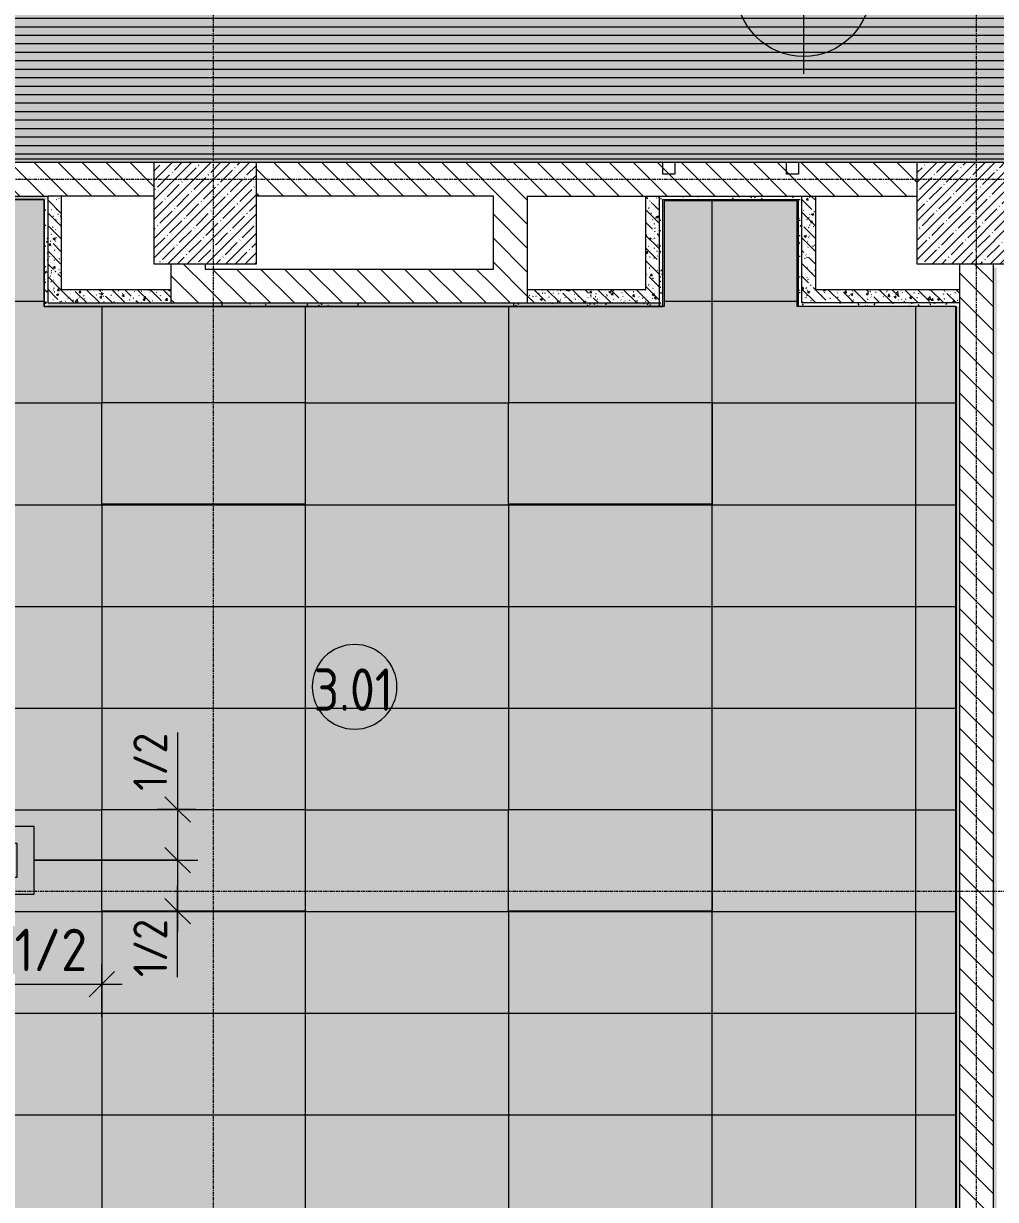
# Model space of a CAD drawing. Header units: millimetres. Extents: x -3902 to 188078, y -8553 to 29000.
# Drawn here: x 6888 to 12622, y 1781 to 8719 of the extents above; entities that cross this region are included whole.
import ezdxf

# ---------------------------------------------------------------- set-up
doc = ezdxf.new("R2010")
doc.units = ezdxf.units.MM
doc.linetypes.add('Осевая', pattern=[31.75, 6.35, -4.7625, 15.875, -4.7625])
for name, color, linetype, lineweight in [('A-ANNO-DIMS', 7, 'Continuous', 9), ('A-ANNO-DIMS-100', 7, 'Continuous', 9), ('A-AREA-IDEN', 7, 'Continuous', 9), ('A-CLNG-PATT', 7, 'Continuous', 9), ('A-GLAZ', 7, 'Continuous', 9), ('A-GLAZ-1', 7, 'Continuous', 13), ('A-WALL', 7, 'Continuous', 9), ('I-WALL', 7, 'Continuous', 9), ('Q-SPCQ', 7, 'Continuous', 9), ('S-COLS', 7, 'Continuous', 9), ('Оси-2', 7, 'Осевая', 9)]:
    doc.layers.add(name, color=color, linetype=linetype, lineweight=lineweight)
for name, color, linetype, lineweight, true_color in [('A-ANNO-NOTE', 1, 'Continuous', 9, 0xff0000), ('A-CLNG-1', 7, 'Continuous', 9, 0xeaeaea), ('A-WALL-1', 7, 'Continuous', 9, 0x3c3c3c), ('A-WALL-FNSH-1', 7, 'Continuous', 9, 0x3c3c3c), ('I-WALL-1', 7, 'Continuous', 9, 0x535353), ('Q-SPCQ-2', 1, 'Continuous', 9, 0xff0000), ('S-COLS-1', 9, 'Continuous', 9, 0x808080), ('S-COLS-2', 7, 'Continuous', 9, 0x3c3c3c)]:
    doc.layers.add(name, color=color, linetype=linetype, lineweight=lineweight, true_color=true_color)
doc.layers.add('A-CLNG-PATT-1', color=7, linetype='Continuous', lineweight=9, transparency=1)
doc.styles.add('GOST Common_1', font='GOST_Common.ttf', dxfattribs={"width": 0.9, "height": 250})
doc.styles.add('ISOCPEUR', font='isocpeur.ttf', dxfattribs={"width": 0.9, "height": 250})
doc.styles.add('ISOCPEUR_1', font='isocpeur.ttf', dxfattribs={"width": 0.9, "height": 200})
doc.dimstyles.new('ISO-2_0_0_9К_Средний_округл2', dxfattribs={"dimscale": 304.8, "dimtxt": 199.196235, "dimasz": 0.492126, "dimexe": 0.393701, "dimexo": 0, "dimgap": 0, "dimtad": 1, "dimdec": 0, "dimrnd": 10, "dimzin": 0, "dimdsep": 46, "dimtxsty": 'ISOCPEUR_1', "dimblk1": 'OBLIQUE', "dimblk2": 'OBLIQUE', "dimsah": 1, "dimcen": 0.09, "dimdle": 0.393701, "dimazin": 0, "dimtfac": 1, "dimtdec": 4, "dimtix": 1, "dimtmove": 1, "dimatfit": 3, "dimfxl": 1, "dimtvp": 1, "dimtolj": 1, "dimtzin": 0, "dimarcsym": 2})
doc.dimstyles.new('ISO-2_5_0_9К_БОЛЬШОЙ', dxfattribs={"dimscale": 304.8, "dimtxt": 248.995294, "dimasz": 0.492126, "dimexe": 0.393701, "dimexo": 0.984252, "dimgap": 0, "dimtad": 1, "dimdec": 0, "dimrnd": 10, "dimzin": 0, "dimdsep": 46, "dimtxsty": 'ISOCPEUR', "dimblk1": 'OBLIQUE', "dimblk2": 'OBLIQUE', "dimsah": 1, "dimcen": 0.09, "dimdle": 0.393701, "dimazin": 0, "dimtfac": 1, "dimtdec": 4, "dimtix": 1, "dimtmove": 0, "dimatfit": 3, "dimfxl": 1, "dimtvp": 1, "dimtolj": 1, "dimtzin": 0, "dimarcsym": 2})
pattern_1 = [(135, (0, 0), (-70.7107, -70.7107), [])]
pattern_2 = [(135, (0, 0), (-75.43415, -75.43415), [106.68, -17.78, 3.556, -17.78]), (135, (0, 75.39), (-75.43415, -75.43415), []), (50, (0, 0), (127.5292, -11.1576), [13.335, -146.685]), (355, (0, 0), (-24.6697, 133.74), [10.668, -117.348]), (100.451, (10.63, -0.93), (102.8597, 122.5818), [11.333, -124.663]), (46.184, (0, 35.56), (189.7552, -29.4304), [20.002, -220.027]), (96.636, (15.81, 33.1), (166.1822, 173.1996), [17, -186.995]), (351.184, (0, 35.56), (166.184, 173.1976), [16.002, -176.022]), (21, (17.78, 26.67), (106.1303, -71.586), [13.335, -146.685]), (326, (17.78, 26.67), (43.2619, 128.9318), [10.668, -117.348]), (71.451, (26.62, 20.7), (149.392, 57.3451), [11.333, -124.663]), (37.5, (0, 0), (2.16223, 59.18836), [3.353, -112.573, 3.353, -115.773, -117.792]), (37.5, (0, 0), (2.16223, 59.18836), [-235.052, 3.353, -114.44]), (7.5, (0, 0), (46.77386, 70.12615), [3.353, -64.567, 3.353, -109.906, -44.894]), (7.5, (0, 0), (46.77386, 70.12615), [-181.178, 3.353, -41.542]), (327.5, (-39.65, 0), (94.91367, -4.0101), [3.353, -41.097, 3.353, -135.331, -184.023]), (327.5, (-39.65, 0), (94.91367, -4.0101), [-183.134, 3.353, -180.67]), (317.5, (-57.43, 0), (103.69057, 17.7988), [3.353, -54.432, 3.353, -88.748, -130.683]), (317.5, (-57.43, 0), (103.69057, 17.7988), [-149.885, 3.353, -127.33])]
pattern_3 = [(0, (0, 0), (121.92, 30.48), [10.058, -81.382, 10.058, -81.382, -487.68]), (0, (0, 0), (121.92, 30.48), [-182.88, 10.058, -172.822, 10.058, -81.382, -213.36]), (0, (0, 0), (121.92, 30.48), [-457.2, 10.058, -50.902, 10.058, -142.342]), (120, (45.72, 15.24), (-87.356454, 90.345817), [10.058, -81.382, 10.058, -81.382, -487.68]), (120, (45.72, 15.24), (-87.356454, 90.345817), [-182.88, 10.058, -172.822, 10.058, -81.382, -213.36]), (120, (45.72, 15.24), (-87.356454, 90.345817), [-457.2, 10.058, -50.902, 10.058, -142.342]), (240, (60.96, 76.2), (-34.563546, -120.825817), [10.058, -81.382, 10.058, -81.382, -487.68]), (240, (60.96, 76.2), (-34.563546, -120.825817), [-182.88, 10.058, -172.822, 10.058, -81.382, -213.36]), (240, (60.96, 76.2), (-34.563546, -120.825817), [-457.2, 10.058, -50.902, 10.058, -142.342])]

# ---------------------------------------------------------------- blocks, each defined once
blk = doc.blocks.new('BSC_Колонна _Прямоугольная - 600х600-V18-Сводный план потолка 3 этажа в осях 1-12')
at = {"layer": 'S-COLS-1'}
h = blk.add_hatch(dxfattribs=at)
h.set_pattern_fill('FP_25', color=256, style=0, pattern_type=2)
h.set_pattern_definition([(45, (-7960, -7600), (-57.0246, 57.0246), []), (45, (-7902.975, -7600), (-57.0246, 57.0246), [100.806, -20.161, 3.353, -16.808])])
h.paths.add_polyline_path([(-300, -300), (300, -300), (300, 300), (-300, 300)])
at = {"layer": 'S-COLS-2'}
for p, q in [((-300, 300), (300, 300)), ((-300, -300), (-300, 300)), ((300, 300), (300, -300)), ((300, -300), (-300, -300))]:
    blk.add_line(p, q, dxfattribs=at)
blk = doc.blocks.new('BSC_Колонна _Прямоугольная - 600х600-20441433-Сводный план потолка 3 этажа в осях 1-12')
at = {"layer": 'S-COLS-1'}
h = blk.add_hatch(dxfattribs=at)
h.set_pattern_fill('FP_26', color=256, style=0, pattern_type=2)
h.set_pattern_definition([(45, (-12460, -7600), (-57.02463, 57.02463), []), (45, (-12402.975, -7600), (-57.02463, 57.02463), [100.806, -20.161, 3.353, -16.808])])
h.paths.add_polyline_path([(-300, -300), (300, -300), (300, 300), (-300, 300)])
at = {"layer": 'S-COLS-2'}
for p, q in [((-300, 300), (300, 300)), ((-300, -300), (-300, 300)), ((300, 300), (300, -300)), ((300, -300), (-300, -300))]:
    blk.add_line(p, q, dxfattribs=at)
blk = doc.blocks.new('Извещатель потолочный - Монтируемые на перекрытии-30356282-Сводный план потолка 3 этажа в осях 1-12')
at = {"layer": 'Q-SPCQ'}
for p, q in [((-300, 300), (-300, -100)), ((100, 300), (-300, 300)), ((100, -100), (100, 300)), ((0, 200), (-200, 200)), ((-200, 200), (-200, 0)), ((-122.5, 139), (-74.9, 166.5)), ((-100, 100), (-122.5, 139)), ((0, 0), (0, 200)), ((-77.5, 61), (-100, 100)), ((-200, 0), (0, 0)), ((-125.1, 33.5), (-77.5, 61)), ((-300, -100), (100, -100))]:
    blk.add_line(p, q, dxfattribs=at)
blk = doc.blocks.new('120_Окно_СКБ_1Ст - 120_Окно_СКБ_1Ст 400х800 EI30-24230873-Сводный план потолка 3 этажа в осях 1-12')
at = {"layer": 'A-GLAZ-1'}
for p, q in [((-400, 30), (-400, 100)), ((-400, 100), (-330, 100)), ((-330, 100), (-330, 30)), ((330, 30), (330, 100)), ((330, 100), (400, 100)), ((400, 100), (400, 30)), ((-330, 30), (-400, 30)), ((400, 30), (330, 30))]:
    blk.add_line(p, q, dxfattribs=at)
blk = doc.blocks.new('DIMBLOCK56-Сводный план потолка 3 этажа в осях 1-12')
at = {"layer": 'A-ANNO-DIMS-100'}
for p, q in [((6751, 3282.2), (6751, 2931.6)), ((6751, 3051.6), (6751, 3282.2)), ((7351, 2857.7), (7351, 3171.6)), ((6751, 3051.6), (7471, 3051.6)), ((7351, 3051.6), (7351, 2857.7))]:
    blk.add_line(p, q, dxfattribs=at)
at = {"layer": 'A-ANNO-DIMS-100', "lineweight": 20}
for p, q in [((6751, 3051.6), (6826, 3126.6)), ((7351, 3051.6), (7426, 3126.6)), ((6751, 3051.6), (6676, 2976.6)), ((7351, 3051.6), (7276, 2976.6))]:
    blk.add_line(p, q, dxfattribs=at)
at = {"layer": 'A-ANNO-DIMS-100', "color": 0, "insert": (6835.5, 3378.3), "char_height": 250, "width": 517.144, "attachment_point": 1, "line_spacing_factor": 1.149209, "style": 'ISOCPEUR'}
blk.add_mtext('1/2', dxfattribs=at)
blk = doc.blocks.new('_Oblique')
at = {"color": 0, "linetype": 'ByBlock', "lineweight": -2}
blk.add_line((-0.5, -0.5), (0.5, 0.5), dxfattribs=at)
blk = doc.blocks.new('DIMBLOCK61-Сводный план потолка 3 этажа в осях 1-12')
at = {"layer": 'A-ANNO-DIMS-100'}
for p, q in [((7797.6, 4536.8), (7797.6, 4092)), ((7797.6, 4202.2), (7797.6, 3782.2)), ((7903.7, 4082.2), (7677.6, 4082.2)), ((7797.6, 4092), (7797.6, 3932.2)), ((7797.6, 4082.2), (7903.7, 4082.2)), ((6951, 3782.2), (7917.6, 3782.2)), ((7797.6, 3782.2), (6951, 3782.2))]:
    blk.add_line(p, q, dxfattribs=at)
at = {"layer": 'A-ANNO-DIMS-100', "lineweight": 20}
for p, q in [((7797.6, 4082.2), (7722.6, 4157.2)), ((7797.6, 4082.2), (7872.6, 4007.2)), ((7797.6, 3782.2), (7722.6, 3857.2)), ((7797.6, 3782.2), (7872.6, 3707.2))]:
    blk.add_line(p, q, dxfattribs=at)
at = {"layer": 'A-ANNO-DIMS-100', "color": 0, "insert": (7536.3, 4192), "char_height": 200, "width": 413.715, "attachment_point": 1, "rotation": 90, "line_spacing_factor": 1.149209, "style": 'ISOCPEUR_1'}
blk.add_mtext('1/2', dxfattribs=at)
blk = doc.blocks.new('DIMBLOCK62-Сводный план потолка 3 этажа в осях 1-12')
at = {"layer": 'A-ANNO-DIMS-100', "lineweight": 20}
for p, q in [((7797.6, 3782.2), (7722.6, 3857.2)), ((7797.6, 3782.2), (7872.6, 3707.2)), ((7797.6, 3482.2), (7722.6, 3557.2)), ((7797.6, 3482.2), (7872.6, 3407.2))]:
    blk.add_line(p, q, dxfattribs=at)
at = {"layer": 'A-ANNO-DIMS-100'}
for p, q in [((6951, 3782.2), (7917.6, 3782.2)), ((7797.6, 3782.2), (6951, 3782.2)), ((7797.6, 3782.2), (7797.6, 3362.2)), ((7797.6, 3538.1), (7797.6, 3632.2)), ((7903.7, 3482.2), (7677.6, 3482.2)), ((7797.6, 3093.4), (7797.6, 3538.1)), ((7797.6, 3482.2), (7903.7, 3482.2))]:
    blk.add_line(p, q, dxfattribs=at)
at = {"layer": 'A-ANNO-DIMS-100', "color": 0, "insert": (7536.3, 3093.4), "char_height": 200, "width": 413.715, "attachment_point": 1, "rotation": 90, "line_spacing_factor": 1.149209, "style": 'ISOCPEUR_1'}
blk.add_mtext('1/2', dxfattribs=at)
blk = doc.blocks.new('Марка_Помещения - Номер-25198446-Сводный план потолка 3 этажа в осях 1-12')
at = {"layer": 'A-AREA-IDEN'}
for start, end in [(360, 180), (180, 360)]:
    blk.add_arc((0, 0), 2.5, start, end, dxfattribs=at)

msp = doc.modelspace()

# ---------------------------------------------------------------- hatches: boundary and pattern name
at = {"layer": 'A-ANNO-NOTE'}
for points in [[(38005.7, 7921), (38307.7, 7921), (38307.7, 10679), (37969, 10679), (37969, 11221), (38249, 11221), (38249, 11545.1), (38007.7, 11665.8), (38249, 11786.5), (38249, 11850.8), (38230, 11850.8), (38230, 11950.8), (38249, 11950.8), (38249, 12775), (38230, 12775), (38230, 12875), (38249, 12875), (38249, 14979), (33631, 14979), (33631, 14579), (32989, 14579), (32989, 14959), (31782.2, 14959), (31782.2, 13759), (20231, 13759), (20231, 10879), (12939.3, 10879), (12939.3, 14700), (6781, 14699.8), (6781, 14579), (6139, 14579), (6139, 14700), (5661, 14699.5), (5661, 13999), (3109, 13999), (3109, 14959), (411, 14959), (411, 14679), (111, 14679), (111, 11421), (411, 11421), (411, 10879), (111, 10879), (111, 8521), (1271, 8521), (1271, 7921), (37394.1, 7921)], [(11707.2, 520), (12389, 521), (12389, 7049), (11452, 7050), (11452, 7672), (10668, 7672), (10668, 7050), (7010, 7049), (7010, 7679), (3751, 7679), (3751, 520), (9260.8, 520)], [(8550, 5882.2), (7350, 5882.2), (7350, 6482.2), (8550, 6482.2), (8550, 6217.1)], [(10950, 5882.2), (9750, 5882.2), (9750, 6482.2), (10950, 6482.2), (10950, 6217.1)], [(8550, 3482.2), (7350, 3482.2), (7350, 4082.2), (8550, 4082.2)], [(9750, 3482.2), (9750, 4082.2), (10950, 4082.2), (10950, 3482.2)]]:
    msp.add_hatch(color=256, dxfattribs=at).paths.add_polyline_path(points)
at = {"layer": 'A-CLNG-PATT'}
h = msp.add_hatch(dxfattribs=at)
h.set_pattern_fill('FP_31', color=256, style=0, pattern_type=2)
h.set_pattern_definition([(0, (19315, 11450), (0, -50), [])])
h.paths.add_polyline_path([(38005.7, 7921), (38307.7, 7921), (38307.7, 10679), (37969, 10679), (37969, 11221), (38249, 11221), (38249, 11545.1), (38007.7, 11665.8), (38249, 11786.5), (38249, 11850.8), (38230, 11850.8), (38230, 11950.8), (38249, 11950.8), (38249, 12775), (38230, 12775), (38230, 12875), (38249, 12875), (38249, 14979), (33631, 14979), (33631, 14579), (32989, 14579), (32989, 14959), (31782.2, 14959), (31782.2, 13759), (20231, 13759), (20231, 10879), (12939.3, 10879), (12939.3, 14700), (6781, 14699.8), (6781, 14579), (6139, 14579), (6139, 14700), (5661, 14699.5), (5661, 13999), (3109, 13999), (3109, 14959), (411, 14959), (411, 14679), (111, 14679), (111, 11421), (411, 11421), (411, 10879), (111, 10879), (111, 8521), (1271, 8521), (1271, 7921), (37394.1, 7921)])
h.paths.add_polyline_path([(20441.9, 9201.5), (20395.1, 9213), (20352.4, 9235.4), (20316.3, 9267.4), (20288.9, 9307.1), (20271.8, 9352.1), (20266, 9400), (20271.8, 9447.9), (20288.9, 9492.9), (20316.3, 9532.6), (20352.4, 9564.6), (20395.1, 9587), (20441.9, 9598.5), (20490.1, 9598.5), (20536.9, 9587), (20579.6, 9564.6), (20615.7, 9532.6), (20643.1, 9492.9), (20660.2, 9447.9), (20666, 9400), (20660.2, 9352.1), (20643.1, 9307.1), (20615.7, 9267.4), (20579.6, 9235.4), (20536.9, 9213), (20490.1, 9201.5)])
h.paths.add_polyline_path([(20441.9, 13340.5), (20395.1, 13352), (20352.4, 13374.4), (20316.3, 13406.4), (20288.9, 13446.1), (20271.8, 13491.1), (20266, 13539), (20271.8, 13586.9), (20288.9, 13631.9), (20316.3, 13671.6), (20352.4, 13703.6), (20395.1, 13726), (20441.9, 13737.5), (20490.1, 13737.5), (20536.9, 13726), (20579.6, 13703.6), (20615.7, 13671.6), (20643.1, 13631.9), (20660.2, 13586.9), (20666, 13539), (20660.2, 13491.1), (20643.1, 13446.1), (20615.7, 13406.4), (20579.6, 13374.4), (20536.9, 13352), (20490.1, 13340.5)])
h.paths.add_polyline_path([(335.1, 13860.5), (286.9, 13860.5), (240.1, 13872), (197.4, 13894.4), (161.3, 13926.4), (133.9, 13966.1), (116.8, 14011.1), (111, 14059), (116.8, 14106.9), (133.9, 14151.9), (161.3, 14191.6), (197.4, 14223.6), (240.1, 14246), (286.9, 14257.5), (335.1, 14257.5), (381.9, 14246), (424.6, 14223.6), (460.7, 14191.6), (488.1, 14151.9), (505.2, 14106.9), (511, 14059), (505.2, 14011.1), (488.1, 13966.1), (460.7, 13926.4), (424.6, 13894.4), (381.9, 13872), (335.6, 13860.6)])
h = msp.add_hatch(dxfattribs=at)
h.set_pattern_fill('FP_32', color=256, style=0, pattern_type=2)
h.set_pattern_definition([(180, (6151, 4079.5), (-7e-14, -600), []), (270, (6151, 4079.5), (1200, 7e-14), [])])
h.paths.add_polyline_path([(11707.2, 520), (12389, 521), (12389, 7049), (11452, 7050), (11452, 7672), (10668, 7672), (10668, 7050), (7010, 7049), (7010, 7679), (3751, 7679), (3751, 520), (9260.8, 520)])
h.paths.add_polyline_path([(10950, 1082.2), (9750, 1082.2), (9750, 1682.2), (10950, 1682.2)])
h.paths.add_polyline_path([(7350, 1082.2), (7350, 1682.2), (8550, 1682.2), (8550, 1082.2)])
h.paths.add_polyline_path([(6150, 1082.2), (4950, 1082.2), (4950, 1682.2), (6150, 1682.2)])
h.paths.add_polyline_path([(9750, 3482.2), (9750, 4082.2), (10950, 4082.2), (10950, 3482.2)])
h.paths.add_polyline_path([(8550, 3482.2), (7350, 3482.2), (7350, 4082.2), (8550, 4082.2)])
h.paths.add_polyline_path([(4950, 3482.2), (4950, 4082.2), (6150, 4082.2), (6150, 3482.2)])
h.paths.add_polyline_path([(10950, 5882.2), (9750, 5882.2), (9750, 6482.2), (10950, 6482.2), (10950, 6217.1)])
h.paths.add_polyline_path([(8550, 5882.2), (7350, 5882.2), (7350, 6482.2), (8550, 6482.2), (8550, 6217.1)])
h.paths.add_polyline_path([(6150, 5882.2), (4950, 5882.2), (4950, 6482.2), (6150, 6482.2), (6150, 6217.1)])
at = {"layer": 'A-CLNG-PATT-1'}
h = msp.add_hatch(color=256, dxfattribs=at)
h.paths.add_polyline_path([(38005.7, 7921), (38307.7, 7921), (38307.7, 10679), (37969, 10679), (37969, 11221), (38249, 11221), (38249, 11545.1), (38007.7, 11665.8), (38249, 11786.5), (38249, 11850.8), (38230, 11850.8), (38230, 11950.8), (38249, 11950.8), (38249, 12775), (38230, 12775), (38230, 12875), (38249, 12875), (38249, 14979), (33631, 14979), (33631, 14579), (32989, 14579), (32989, 14959), (31782.2, 14959), (31782.2, 13759), (20231, 13759), (20231, 10879), (12939.3, 10879), (12939.3, 14700), (6781, 14699.8), (6781, 14579), (6139, 14579), (6139, 14700), (5661, 14699.5), (5661, 13999), (3109, 13999), (3109, 14959), (411, 14959), (411, 14679), (111, 14679), (111, 11421), (411, 11421), (411, 10879), (111, 10879), (111, 8521), (1271, 8521), (1271, 7921), (37394.1, 7921)])
h.paths.add_polyline_path([(20441.9, 9201.5), (20395.1, 9213), (20352.4, 9235.4), (20316.3, 9267.4), (20288.9, 9307.1), (20271.8, 9352.1), (20266, 9400), (20271.8, 9447.9), (20288.9, 9492.9), (20316.3, 9532.6), (20352.4, 9564.6), (20395.1, 9587), (20441.9, 9598.5), (20490.1, 9598.5), (20536.9, 9587), (20579.6, 9564.6), (20615.7, 9532.6), (20643.1, 9492.9), (20660.2, 9447.9), (20666, 9400), (20660.2, 9352.1), (20643.1, 9307.1), (20615.7, 9267.4), (20579.6, 9235.4), (20536.9, 9213), (20490.1, 9201.5)])
h.paths.add_polyline_path([(20441.9, 13340.5), (20395.1, 13352), (20352.4, 13374.4), (20316.3, 13406.4), (20288.9, 13446.1), (20271.8, 13491.1), (20266, 13539), (20271.8, 13586.9), (20288.9, 13631.9), (20316.3, 13671.6), (20352.4, 13703.6), (20395.1, 13726), (20441.9, 13737.5), (20490.1, 13737.5), (20536.9, 13726), (20579.6, 13703.6), (20615.7, 13671.6), (20643.1, 13631.9), (20660.2, 13586.9), (20666, 13539), (20660.2, 13491.1), (20643.1, 13446.1), (20615.7, 13406.4), (20579.6, 13374.4), (20536.9, 13352), (20490.1, 13340.5)])
h.paths.add_polyline_path([(335.1, 13860.5), (286.9, 13860.5), (240.1, 13872), (197.4, 13894.4), (161.3, 13926.4), (133.9, 13966.1), (116.8, 14011.1), (111, 14059), (116.8, 14106.9), (133.9, 14151.9), (161.3, 14191.6), (197.4, 14223.6), (240.1, 14246), (286.9, 14257.5), (335.1, 14257.5), (381.9, 14246), (424.6, 14223.6), (460.7, 14191.6), (488.1, 14151.9), (505.2, 14106.9), (511, 14059), (505.2, 14011.1), (488.1, 13966.1), (460.7, 13926.4), (424.6, 13894.4), (381.9, 13872), (335.6, 13860.6)])
at = {"layer": 'I-WALL'}
h = msp.add_hatch(dxfattribs=at)
h.set_pattern_fill('FP_30', color=256, style=0, pattern_type=2)
h.set_pattern_definition(pattern_3)
h.paths.add_polyline_path([(38307.7, 7900), (38307.7, 7920), (33010, 7920), (33010, 7900), (38005.7, 7900)])
h.paths.add_polyline_path([(30055, 7900), (30510, 7900), (30510, 7920), (27465, 7920), (27465, 7900), (29809.7, 7900)])
h.paths.add_polyline_path([(26365, 7900), (26365, 7920), (24051, 7920), (24051, 7900), (26160, 7900)])
h.paths.add_polyline_path([(22611, 7900), (22611, 7920), (15009.3, 7920), (15009.3, 7900), (22510, 7900)])
h.paths.add_polyline_path([(13569.3, 7900), (13569.3, 7920), (6530, 7920), (6530, 7900), (12930.4, 7900)])
h.paths.add_polyline_path([(3510, 7900), (4030, 7900), (4030, 7920), (3285, 7920), (3285, 7900)])
h.paths.add_polyline_path([(1885, 7900), (1885, 7920), (1250, 7920), (1250, 7900)])
h = msp.add_hatch(dxfattribs=at)
h.set_pattern_fill('FP_8', color=256, style=0, pattern_type=2)
h.set_pattern_definition(pattern_1)
h.paths.add_polyline_path([(16599.9, 7700), (16660, 7700), (16660, 7900), (15009.3, 7900), (15009.3, 7700), (16210, 7700)])
h.paths.add_polyline_path([(13569.3, 7700), (13569.3, 7900), (12760, 7900), (12760, 7700), (12930.4, 7700)])
h.paths.add_polyline_path([(12160, 7700), (12160, 7900), (8260, 7900), (8260, 7700), (11707.2, 7700)])
h.paths.add_polyline_path([(7660, 7700), (7660, 7900), (6530, 7900), (6530, 7700), (7111, 7700)])
h.paths.add_polyline_path([(3750, 7700), (4030, 7700), (4030, 7900), (3750, 7900)])
h = msp.add_hatch(dxfattribs=at)
h.set_pattern_fill('FP_30', color=256, style=0, pattern_type=2)
h.set_pattern_definition(pattern_3)
h.paths.add_polyline_path([(7031, 7680), (7031, 7700), (6530, 7700), (6530, 7680), (7011, 7680)])
h.paths.add_polyline_path([(3756.5, 7680), (4030, 7680), (4030, 7700), (3750, 7700), (3750, 7680)])
h = msp.add_hatch(dxfattribs=at)
h.set_pattern_fill('FP_30', color=256, style=0, pattern_type=2)
h.set_pattern_definition(pattern_3)
h.paths.add_polyline_path([(7011, 7050), (7031, 7050), (7031, 7680), (7011, 7679)])
h = msp.add_hatch(dxfattribs=at)
h.set_pattern_fill('FP_15', color=256, style=0, pattern_type=2)
h.set_pattern_definition(pattern_2)
h.paths.add_polyline_path([(7031, 7070), (7111, 7070), (7111, 7700), (7031, 7700), (7031, 7680)])
h = msp.add_hatch(dxfattribs=at)
h.set_pattern_fill('FP_8', color=256, style=0, pattern_type=2)
h.set_pattern_definition(pattern_1)
h.paths.add_polyline_path([(9660, 7070), (9860, 7070), (9860, 7700), (9660, 7700), (9660, 7270)])
h = msp.add_hatch(dxfattribs=at)
h.set_pattern_fill('FP_15', color=256, style=0, pattern_type=2)
h.set_pattern_definition(pattern_2)
h.paths.add_polyline_path([(10640, 7150), (10640, 7700), (10560, 7700), (10560, 7150)])
h = msp.add_hatch(dxfattribs=at)
h.set_pattern_fill('FP_30', color=256, style=0, pattern_type=2)
h.set_pattern_definition(pattern_3)
h.paths.add_polyline_path([(10660, 7070), (10660, 7700), (10640, 7700), (10640, 7070)])
h = msp.add_hatch(dxfattribs=at)
h.set_pattern_fill('FP_30', color=256, style=0, pattern_type=2)
h.set_pattern_definition(pattern_3)
h.paths.add_polyline_path([(11460, 7680), (11460, 7700), (10660, 7700), (10660, 7680), (11452, 7680)])
h = msp.add_hatch(dxfattribs=at)
h.set_pattern_fill('FP_30', color=256, style=0, pattern_type=2)
h.set_pattern_definition(pattern_3)
h.paths.add_polyline_path([(11460, 7050), (11480, 7050), (11480, 7700), (11460, 7700), (11460, 7116.8)])
h = msp.add_hatch(dxfattribs=at)
h.set_pattern_fill('FP_15', color=256, style=0, pattern_type=2)
h.set_pattern_definition(pattern_2)
h.paths.add_polyline_path([(11480, 7070), (11560, 7070), (11560, 7700), (11480, 7700), (11480, 7116.8)])
h = msp.add_hatch(dxfattribs=at)
h.set_pattern_fill('FP_8', color=256, style=0, pattern_type=2)
h.set_pattern_definition(pattern_1)
h.paths.add_polyline_path([(7960, 7070), (7960, 7300), (7760, 7300), (7760, 7070)])
h = msp.add_hatch(dxfattribs=at)
h.set_pattern_fill('FP_8', color=256, style=0, pattern_type=2)
h.set_pattern_definition(pattern_1)
h.paths.add_polyline_path([(12610, 500), (12610, 7300), (12410, 7300), (12410, 500)])
h = msp.add_hatch(dxfattribs=at)
h.set_pattern_fill('FP_30', color=256, style=0, pattern_type=2)
h.set_pattern_definition(pattern_3)
h.paths.add_polyline_path([(12630, 7280), (12760, 7280), (12760, 7300), (12610, 7300), (12610, 7280)])
h = msp.add_hatch(dxfattribs=at)
h.set_pattern_fill('FP_8', color=256, style=0, pattern_type=2)
h.set_pattern_definition(pattern_1)
h.paths.add_polyline_path([(9660, 7070), (9660, 7270), (7960, 7270), (7960, 7070), (9260.8, 7070)])
h = msp.add_hatch(dxfattribs=at)
h.set_pattern_fill('FP_30', color=256, style=0, pattern_type=2)
h.set_pattern_definition(pattern_3)
h.paths.add_polyline_path([(12630, 500), (12630, 7280), (12610, 7280), (12610, 500)])
h = msp.add_hatch(dxfattribs=at)
h.set_pattern_fill('FP_15', color=256, style=0, pattern_type=2)
h.set_pattern_definition(pattern_2)
h.paths.add_polyline_path([(7760, 7070), (7760, 7150), (7111, 7150), (7111, 7070)])
h = msp.add_hatch(dxfattribs=at)
h.set_pattern_fill('FP_15', color=256, style=0, pattern_type=2)
h.set_pattern_definition(pattern_2)
h.paths.add_polyline_path([(10640, 7070), (10640, 7150), (9860, 7150), (9860, 7070), (10484, 7070)])
h = msp.add_hatch(dxfattribs=at)
h.set_pattern_fill('FP_15', color=256, style=0, pattern_type=2)
h.set_pattern_definition(pattern_2)
h.paths.add_polyline_path([(12410, 7070), (12410, 7150), (11560, 7150), (11560, 7070), (11707.2, 7070)])
h = msp.add_hatch(dxfattribs=at)
h.set_pattern_fill('FP_30', color=256, style=0, pattern_type=2)
h.set_pattern_definition(pattern_3)
h.paths.add_polyline_path([(10660, 7050), (10660, 7070), (7031, 7070), (7031, 7050), (10484, 7050)])
h = msp.add_hatch(dxfattribs=at)
h.set_pattern_fill('FP_30', color=256, style=0, pattern_type=2)
h.set_pattern_definition(pattern_3)
h.paths.add_polyline_path([(8860, 7050), (8860, 7070), (8060, 7070), (8060, 7050)])
h = msp.add_hatch(dxfattribs=at)
h.set_pattern_fill('FP_30', color=256, style=0, pattern_type=2)
h.set_pattern_definition(pattern_3)
h.paths.add_polyline_path([(10640, 7050), (10640, 7070), (9780, 7070), (9780, 7050), (10484, 7050)])
h = msp.add_hatch(dxfattribs=at)
h.set_pattern_fill('FP_30', color=256, style=0, pattern_type=2)
h.set_pattern_definition(pattern_3)
h.paths.add_polyline_path([(12410, 7050), (12410, 7070), (11480, 7070), (11480, 7050), (12390, 7050)])
h = msp.add_hatch(dxfattribs=at)
h.set_pattern_fill('FP_30', color=256, style=0, pattern_type=2)
h.set_pattern_definition(pattern_3)
h.paths.add_polyline_path([(12390, 500), (12410, 500), (12410, 7050), (12390, 7050), (12390, 520)])

# ---------------------------------------------------------------- linework, layer by layer
at = {"layer": 'A-ANNO-NOTE'}
for p, q in [((11490, 8921), (11490, 8421)), ((1271, 7921), (37394.1, 7921)), ((7010, 7679), (3751, 7679)), ((7010, 7049), (7010, 7679)), ((11452, 7672), (10668, 7672)), ((10668, 7672), (10668, 7050)), ((11452, 7050), (11452, 7672)), ((10668, 7050), (7010, 7049)), ((12389, 7049), (11452, 7050)), ((12389, 521), (12389, 7049)), ((7350, 5882.2), (7350, 6482.2)), ((7350, 6482.2), (8550, 6482.2)), ((7350, 5882), (7350, 6482)), ((7350, 6482), (8550, 6482)), ((8550, 6482.2), (8550, 6217.1)), ((8550, 6482), (8550, 5882)), ((9750, 5882.2), (9750, 6482.2)), ((9750, 6482.2), (10950, 6482.2)), ((9750, 5882), (9750, 6482)), ((9750, 6482), (10950, 6482)), ((10950, 6482.2), (10950, 6217.1)), ((10950, 6482), (10950, 5882)), ((8550, 6217.1), (8550, 5882.2)), ((10950, 6217.1), (10950, 5882.2)), ((8550, 5882.2), (7350, 5882.2)), ((8550, 5882), (7350, 5882)), ((10950, 5882.2), (9750, 5882.2)), ((10950, 5882), (9750, 5882)), ((7350, 3482.2), (7350, 4082.2)), ((7350, 4082.2), (8550, 4082.2)), ((7350, 3482), (7350, 4082)), ((7350, 4082), (8550, 4082)), ((8550, 4082.2), (8550, 3482.2)), ((8550, 4082), (8550, 3482)), ((9750, 3482.2), (9750, 4082.2)), ((9750, 4082.2), (10950, 4082.2)), ((9750, 3482), (9750, 4082)), ((9750, 4082), (10950, 4082)), ((10950, 4082.2), (10950, 3482.2)), ((10950, 4082), (10950, 3482)), ((8550, 3482.2), (7350, 3482.2)), ((8550, 3482), (7350, 3482)), ((10950, 3482.2), (9750, 3482.2)), ((10950, 3482), (9750, 3482))]:
    msp.add_line(p, q, dxfattribs=at)
msp.add_circle((11490, 8921), 396.5, dxfattribs=at)
at = {"layer": 'A-CLNG-1'}
for p, q in [((1271, 7921), (38307.7, 7921)), ((7010, 7679), (3751, 7679)), ((10661, 7049), (7010, 7049)), ((12389, 7049), (11459, 7049)), ((7350, 5882.2), (7350, 6482.2)), ((7350, 6482.2), (8550, 6482.2)), ((8550, 6482.2), (8550, 5882.2)), ((9750, 5882.2), (9750, 6482.2)), ((9750, 6482.2), (10950, 6482.2)), ((10950, 6482.2), (10950, 5882.2)), ((8550, 5882.2), (7350, 5882.2)), ((10950, 5882.2), (9750, 5882.2)), ((7350, 3482.2), (7350, 4082.2)), ((7350, 4082.2), (8550, 4082.2)), ((8550, 4082.2), (8550, 3482.2)), ((9750, 3482.2), (9750, 4082.2)), ((9750, 4082.2), (10950, 4082.2)), ((10950, 4082.2), (10950, 3482.2)), ((8550, 3482.2), (7350, 3482.2)), ((10950, 3482.2), (9750, 3482.2))]:
    msp.add_line(p, q, dxfattribs=at)
at = {"layer": 'A-WALL'}
for p, q in [((6530, 7900), (7660, 7900)), ((8260, 7900), (12160, 7900)), ((6530, 7700), (7031, 7700)), ((7011, 7680), (6530, 7680)), ((7031, 7700), (7031, 7070)), ((9860, 7700), (12160, 7700)), ((10660, 7680), (11460, 7680)), ((10660, 7050), (10660, 7680)), ((12410, 7300), (12410, 500)), ((12610, 500), (12610, 7300)), ((12390, 7050), (12390, 520))]:
    msp.add_line(p, q, dxfattribs=at)
at = {"layer": 'A-WALL-1'}
for p, q in [((6530, 7920), (13569.3, 7920)), ((7011, 7679), (7011, 7680)), ((7660, 7700), (7031, 7700)), ((7111, 7700), (7111, 7150)), ((9660, 7700), (8260, 7700)), ((9660, 7270), (9660, 7700)), ((9860, 7700), (9860, 7070)), ((10560, 7150), (10560, 7700)), ((10640, 7050), (10640, 7700)), ((11460, 7050), (11460, 7680)), ((11480, 7070), (11480, 7700)), ((11560, 7700), (11560, 7150)), ((7760, 7070), (7760, 7300)), ((7960, 7300), (7960, 7270)), ((7960, 7270), (9660, 7270)), ((7111, 7150), (7760, 7150)), ((9860, 7150), (10560, 7150)), ((11560, 7150), (12410, 7150)), ((7031, 7070), (10640, 7070)), ((8060, 7050), (8060, 7070)), ((8860, 7070), (8860, 7050)), ((9780, 7070), (9780, 7070)), ((9780, 7050), (9780, 7070)), ((10668, 7050), (10660, 7050)), ((12390, 7050), (11452, 7050)), ((12410, 7070), (11480, 7070))]:
    msp.add_line(p, q, dxfattribs=at)
at = {"layer": 'A-WALL-FNSH-1'}
for p, q in [((7010, 7049), (7010, 7679)), ((7010, 7679), (7011, 7679)), ((7011, 7679), (7011, 7050)), ((11452, 7672), (10668, 7672)), ((10668, 7672), (10668, 7049)), ((11452, 7049), (11452, 7672)), ((7011, 7050), (10660, 7050)), ((10668, 7049), (10661, 7049)), ((11459, 7049), (11452, 7049)), ((12389, 521), (12389, 7049))]:
    msp.add_line(p, q, dxfattribs=at)
at = {"layer": 'I-WALL-1'}
for p, q in [((10660, 7920), (10660, 7921)), ((11460, 7921), (11460, 7920))]:
    msp.add_line(p, q, dxfattribs=at)
at = {"layer": 'Оси-2'}
for p, q in [((8010, 593.7), (8010, 24898.1)), ((12510, 593.7), (12510, 24898.1)), ((-583.8, 7800), (35990, 7800)), ((-583.8, 3600), (35990, 3600))]:
    msp.add_line(p, q, dxfattribs=at)

# ---------------------------------------------------------------- block references
at = {"layer": 'A-AREA-IDEN', "xscale": 99.99999999999993, "yscale": 99.99999999999993, "zscale": 99.99999999999993}
msp.add_blockref('Марка_Помещения - Номер-25198446-Сводный план потолка 3 этажа в осях 1-12', (8841.6, 4805.5), dxfattribs=at)
at = {"layer": 'A-GLAZ'}
msp.add_blockref('120_Окно_СКБ_1Ст - 120_Окно_СКБ_1Ст 400х800 EI30-24230873-Сводный план потолка 3 этажа в осях 1-12', (11060, 7800), dxfattribs=at)
at = {"layer": 'Q-SPCQ-2', "rotation": 270}
msp.add_blockref('Извещатель потолочный - Монтируемые на перекрытии-30356282-Сводный план потолка 3 этажа в осях 1-12', (6651, 3682.2), dxfattribs=at)
at = {"layer": 'S-COLS'}
for name, p in [('BSC_Колонна _Прямоугольная - 600х600-V18-Сводный план потолка 3 этажа в осях 1-12', (7960, 7600)), ('BSC_Колонна _Прямоугольная - 600х600-20441433-Сводный план потолка 3 этажа в осях 1-12', (12460, 7600))]:
    msp.add_blockref(name, p, dxfattribs=at)

# ---------------------------------------------------------------- texts
at = {"layer": 'A-AREA-IDEN', "insert": (8599.7, 4914.1), "char_height": 250, "width": 606.076, "attachment_point": 1, "style": 'GOST Common_1'}
msp.add_mtext('3.01', dxfattribs=at)

# ---------------------------------------------------------------- dimensions: what is measured, and where the dimension line sits
at = {"layer": 'A-ANNO-DIMS'}
for base, p1, p2, picture, middle in [((7797.6, 3782.2), (7903.7, 4082.2), (6951, 3782.2), 'DIMBLOCK61-Сводный план потолка 3 этажа в осях 1-12', (7669.6, 4398.8)), ((7797.6, 3482.2), (6951, 3782.2), (7903.7, 3482.2), 'DIMBLOCK62-Сводный план потолка 3 этажа в осях 1-12', (7669.6, 3300.2))]:
    dim = msp.add_linear_dim(base=base, p1=p1, p2=p2, angle=90, text='1/2', dimstyle='ISO-2_0_0_9К_Средний_округл2', override={"dimpost": '<>', "dimfxl": 998.775585}, dxfattribs=at)
    dim.commit()
    dim.dimension.update_dxf_attribs({"geometry": picture, "text_midpoint": middle, "dimtype": 160, "text_rotation": 90})
dim = msp.add_linear_dim(base=(7351, 3051.6), p1=(6751, 3582.2), p2=(7351, 3157.7), text='1/2', dimstyle='ISO-2_5_0_9К_БОЛЬШОЙ', override={"dimpost": '<>', "dimfxl": 734.987179}, dxfattribs=at)
dim.commit()
dim.dimension.update_dxf_attribs({"geometry": 'DIMBLOCK56-Сводный план потолка 3 этажа в осях 1-12', "text_midpoint": (7051, 3176.6)})

doc.saveas('drawing.dxf')
